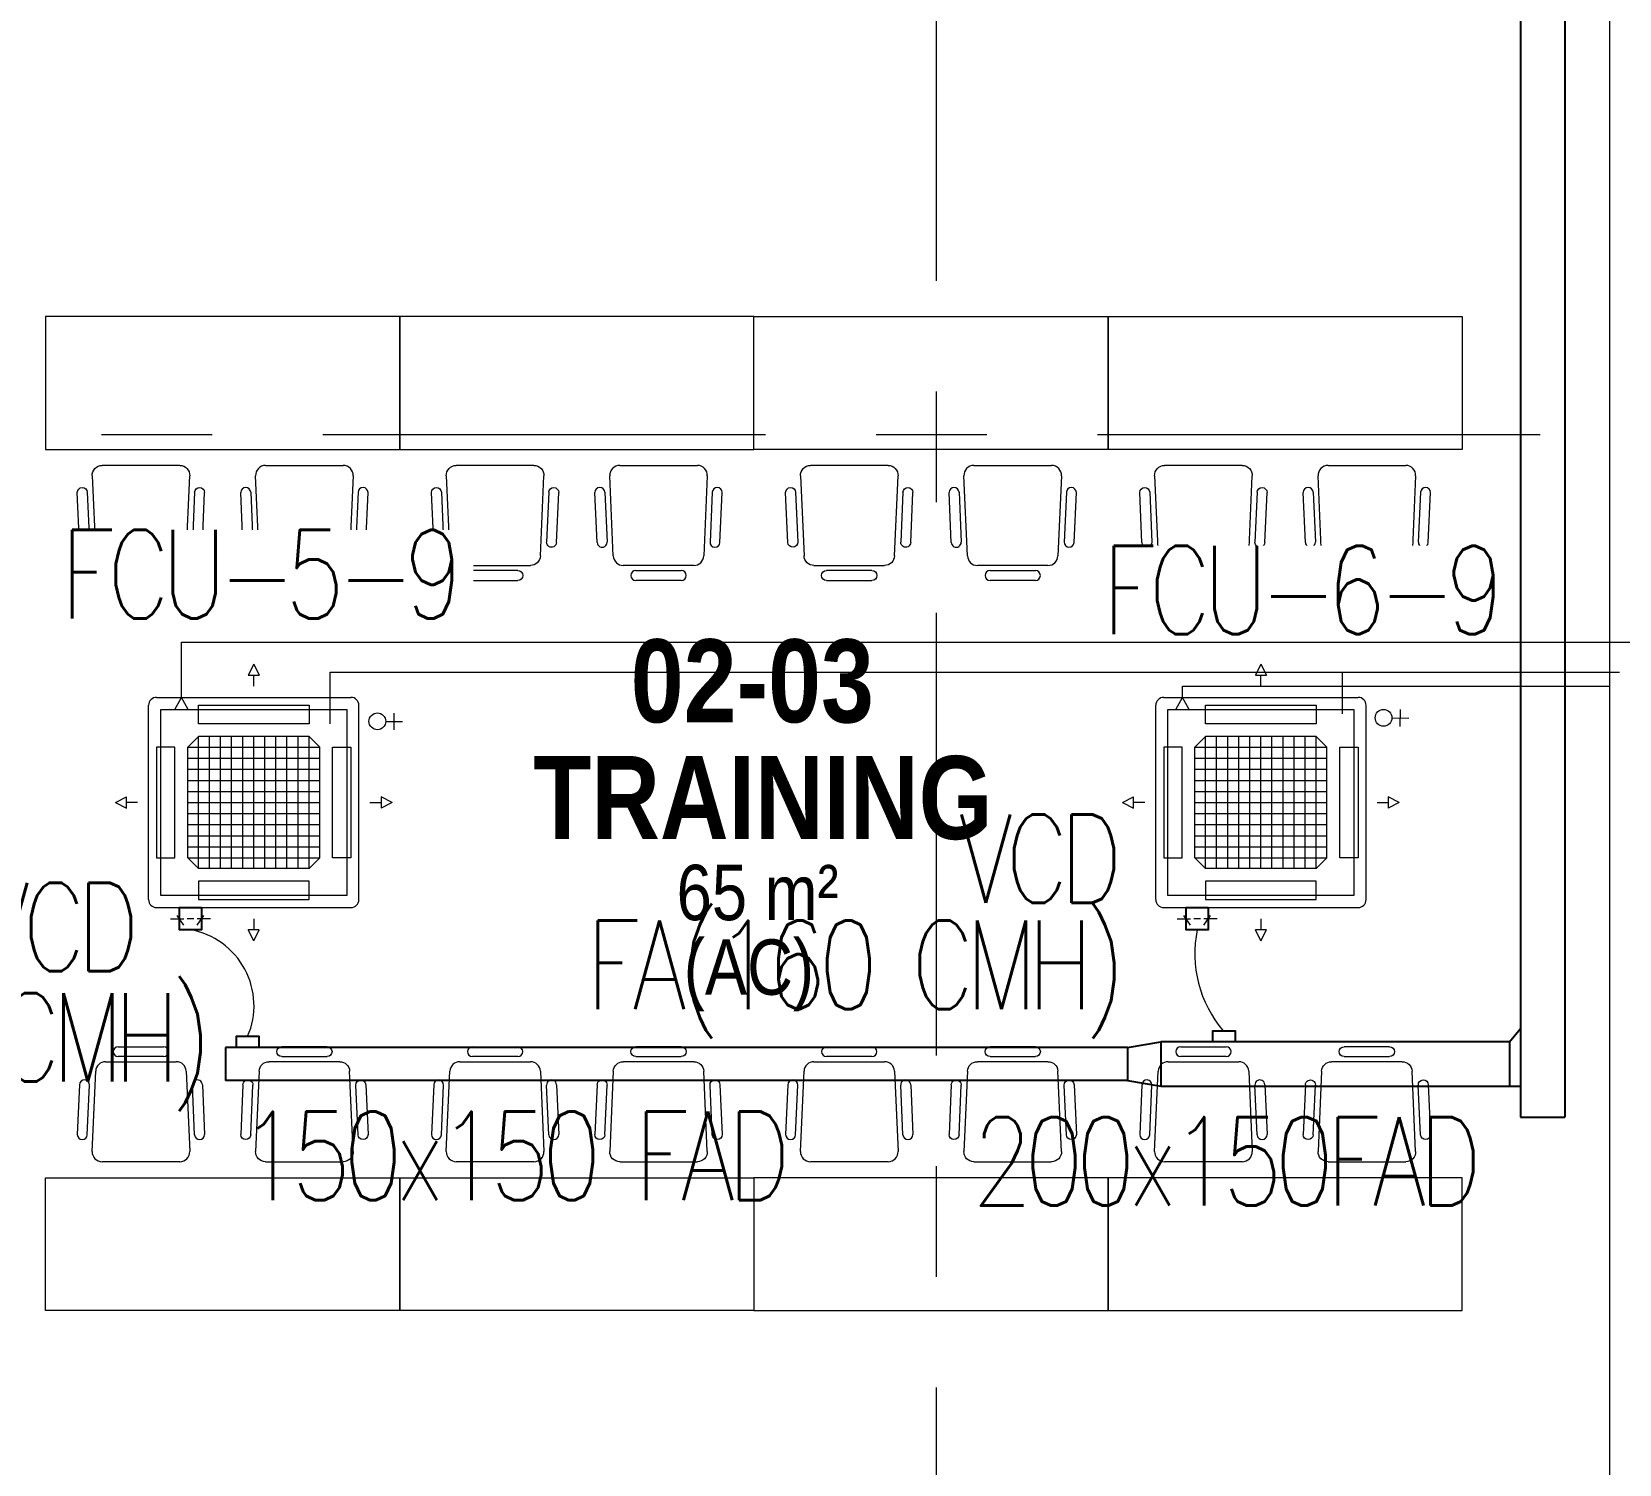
# Model space of a CAD drawing. Header units: millimetres. Extents: x 50620 to 404449, y -131543 to 97.
# Drawn here: x 352101 to 359273, y -54251 to -47778 of the extents above; entities that cross this region are included whole.
import ezdxf

# ---------------------------------------------------------------- set-up
doc = ezdxf.new("R2010")
doc.units = ezdxf.units.MM
doc.linetypes.add('CONTINOUS', pattern=[0])
doc.linetypes.add('IDA - Grid Line', pattern=[3500, 2000, -500, 500, -500])
for name, color, linetype, lineweight in [('1599_DB_A_BLK2_HQ_R21-2ND STOREY 20230517--$0$S-_COLN----_E', 8, 'Continuous', 9), ('A-_ROOMNAME_A', 8, 'Continuous', 9), ('M-_ACMV TX', 6, 'Continuous', 25), ('M-_ACON----_E-N', 7, 'Continuous', 9), ('M-_ARCHI', 8, 'Continuous', 5), ('M-AC-TEXT', 5, 'CONTINOUS', 25), ('M-ACMV_CDP', 190, 'DRAIN_PIPE', 13), ('M-ACMV_FAD', 3, 'Continuous', 25), ('M-ACMV_FCU', 5, 'Continuous', 25), ('M-ACMV_FLEXD', 222, 'Continuous', 25), ('M-ACMV_PW', 8, 'REFRIGERANT', 25), ('M-ACMV_REF-P', 134, '500-1-RP', 9), ('M-FA TEXT', 3, 'Continuous', 25)]:
    doc.layers.add(name, color=color, linetype=linetype, lineweight=lineweight)
doc.layers.add('S-_ANOTGRID_E-1', color=9, linetype='IDA - Grid Line', lineweight=5, true_color=0x808080)
doc.styles.add('Arial Narrow_4', font='ARIALN.TTF', dxfattribs={"height": 375})
doc.styles.add('Arial Narrow_B_2', font='ARIALNB.TTF', dxfattribs={"height": 500})
doc.styles.add('ROMANS', font='romans.shx', dxfattribs={"width": 0.8})
doc.styles.get("Standard").update_dxf_attribs({"font": 'arial.ttf'})
doc.linetypes.add('500-1-RP', pattern='A,0.75,-0.5,0.75,-0.5,0.75,-0.5,0.75,-1.7,["RP",Standard,S=1,R=0,X=-1,Y=-0.5],-1.7', length=7.9)
doc.linetypes.add('BATTING', pattern='A,0.0001,-0.1,[134,ltypeshp.shx,S=0.1,R=0,X=-0.1,Y=0],-0.2,[134,ltypeshp.shx,S=0.1,R=180,X=0.1,Y=0],-0.1', length=0.4001)
doc.linetypes.add('DRAIN_PIPE', pattern='A,0.5,-0.2,["D",Standard,S=0.1,R=0,X=-0.1,Y=-0.05],-0.25', length=0.95)
doc.linetypes.add('REFRIGERANT', pattern='A,15,-5.08,["R",Standard,S=2.54,R=0,X=-2.54,Y=-1.27],-5.08', length=25.16)

# ---------------------------------------------------------------- blocks, each defined once
blk = doc.blocks.new('A$Ca8a76259')
at = {"layer": 'M-ACMV_FCU', "lineweight": 18}
for p, q in [((0, 625), (-25, 575)), ((-25, 575), (25, 575)), ((0, 625), (25, 575)), ((0, 525), (0, 575)), ((-475, 439), (-475, -439)), ((439, 475), (-439, 475)), ((439, 475), (439, 475)), ((475, 439), (475, 439)), ((475, 439), (475, -439)), ((-298.5, 250), (-250, 298.5)), ((-250, 298.5), (250, 298.5)), ((-250, 298.5), (-250, -298.5)), ((-200, 298.5), (-200, -298.5)), ((-150, 298.5), (-150, -298.5)), ((-100, 298.5), (-100, -298.5)), ((-50, 298.5), (-50, -298.5)), ((0, 298.5), (0, -298.5)), ((50, 298.5), (50, -298.5)), ((100, 298.5), (100, -298.5)), ((150, 298.5), (150, -298.5)), ((200, 298.5), (200, -298.5)), ((250, 298.5), (298.5, 250)), ((250, 298.5), (250, -298.5)), ((-298.5, 250), (-298.5, -250)), ((298.5, 250), (-298.5, 250)), ((298.5, 250), (298.5, -250)), ((298.5, 200), (-298.5, 200)), ((298.5, 150), (-298.5, 150)), ((298.5, 100), (-298.5, 100)), ((-625, 0), (-575, 25)), ((-625, 0), (-575, -25)), ((-575, -25), (-575, 25)), ((-525, 0), (-575, 0)), ((298.5, 50), (-298.5, 50)), ((298.5, 0), (-298.5, 0)), ((525, 0), (575, 0)), ((575, 25), (575, -25)), ((625, 0), (575, 25)), ((625, 0), (575, -25)), ((298.5, -50), (-298.5, -50)), ((298.5, -100), (-298.5, -100)), ((298.5, -150), (-298.5, -150)), ((298.5, -200), (-298.5, -200)), ((-250, -298.5), (-298.5, -250)), ((298.5, -250), (-298.5, -250)), ((250, -298.5), (298.5, -250)), ((-250, -298.5), (250, -298.5)), ((439, -475), (-439, -475)), ((0, -525), (0, -575)), ((25, -575), (-25, -575)), ((0, -625), (-25, -575)), ((0, -625), (25, -575))]:
    blk.add_line(p, q, dxfattribs=at)
for points in [[(-250, 356), (250, 356), (250, 439), (-250, 439)], [(420, 420), (420, -420), (-420, -420), (-420, 420)], [(-356, 250), (-356, -250), (-439, -250), (-439, 250)], [(356, 250), (356, -250), (439, -250), (439, 250)], [(-250, -356), (250, -356), (250, -439), (-250, -439)]]:
    blk.add_lwpolyline(points, close=True, dxfattribs=at)
for centre, start, end in [((-439, 439), 90, 180), ((439, 439), 0, 90), ((-439, -439), 180, 270), ((439, -439), 270, 0)]:
    blk.add_arc(centre, 36, start, end, dxfattribs=at)
blk = doc.blocks.new('SSO')
at = {"layer": 'M-ACMV_PW', "color": 1, "linetype": 'ByBlock', "lineweight": 5}
for points in [[(1064770.8, 20778.3), (1064771.8, 20867.5)], [(1064770.8, 20778.3), (1064771.8, 20867.5)], [(1064770.8, 20778.3), (1064771.8, 20867.5)], [(1064770.8, 20778.3), (1064771.8, 20867.5)], [(1064770.8, 20778.3), (1064771.8, 20867.5)], [(1064770.8, 20778.3), (1064771.8, 20867.5)], [(1064815.9, 20822.4), (1064726.7, 20823.4)], [(1064815.9, 20822.4), (1064726.7, 20823.4)]]:
    blk.add_lwpolyline(points, dxfattribs=at)
blk.add_circle((1064770.3, 20733.6), 44.6, dxfattribs=at)
blk.add_circle((1064770.3, 20733.6), 44.6, dxfattribs=at)
blk = doc.blocks.new('A$C49267d6b')
at = {"layer": 'M-_ACON----_E-N', "lineweight": 0}
for p, q in [((0, 127), (0, 76.2)), ((-25.4, 76.2), (12.7, 101.6)), ((0, 63.5), (0, 38.1)), ((-25.4, 25.4), (12.7, 0)), ((0, -25.4), (0, 25.4))]:
    blk.add_line(p, q, dxfattribs=at)
blk = doc.blocks.new('A$C81577ca4')
at = {"layer": 'M-ACMV_REF-P', "lineweight": 0, "ltscale": 0.75}
for p, q in [((-36, -125), (-86, -125)), ((19, -95), (-36, -125)), ((19, -155), (-36, -125))]:
    blk.add_line(p, q, dxfattribs=at)
blk = doc.blocks.new('1599_DB_A_BLK2_HQ_R21-2ND STOREY 20230517--$0$training chair')
at = {"color": 0, "linetype": 'ByBlock', "lineweight": -2}
for p, q in [((14192.4, -28958.3), (14418.2, -28948.4)), ((14131.7, -29031.5), (14493.7, -29015.4)), ((14419.2, -28993.3), (14194.4, -29003.3)), ((14088.7, -29395.3), (14088.7, -29076.4)), ((14540.7, -29060.4), (14540.7, -29411.3)), ((14020.7, -29338.4), (14020.7, -29133.4)), ((14065.7, -29133.4), (14065.7, -29338.4)), ((14493.7, -29456.3), (14131.7, -29440.3)), ((14419.2, -29478.4), (14194.4, -29468.4)), ((14192.4, -29513.4), (14418.2, -29523.4))]:
    blk.add_line(p, q, dxfattribs=at)
for centre, radius, start, end in [((14193.4, -28980.8), 22.5, 92.53259, 272.53259), ((14418.2, -28970.9), 22.5, 272.53259, 90), ((14133.7, -29076.4), 45, 92.53259, 180), ((14495.7, -29060.4), 45, 0, 92.53259), ((14043.2, -29133.4), 22.5, 0, 180), ((14043.2, -29338.4), 22.5, 180, 0), ((14133.7, -29395.3), 45, 180, 267.46741), ((14193.4, -29490.9), 22.5, 87.46741, 267.46741), ((14495.7, -29411.3), 45, 267.46741, 0), ((14418.2, -29500.9), 22.5, 270, 87.46741)]:
    blk.add_arc(centre, radius, start, end, dxfattribs=at)
blk = doc.blocks.new('ARCHI 2ND_2024 09 11')
at = {"layer": '1599_DB_A_BLK2_HQ_R21-2ND STOREY 20230517--$0$S-_COLN----_E', "color": 8, "lineweight": 5}
blk.add_lwpolyline([(-34049.2, -19700), (-34249.2, -19700), (-34249.2, -26825), (-25050, -26825), (-25050, -19700), (-32949.2, -19700)], dxfattribs=at)
for points in [[(-31224.1, -21067.1), (-32824.1, -21067.1), (-32824.1, -21667.1), (-31224.1, -21667.1)], [(-29624.1, -21067.1), (-31224.1, -21067.1), (-31224.1, -21667.1), (-29624.1, -21667.1)], [(-29624.1, -21067.1), (-28024.1, -21067.1), (-28024.1, -21667.1), (-29624.1, -21667.1)], [(-28024.1, -21067.1), (-26424.1, -21067.1), (-26424.1, -21667.1), (-28024.1, -21667.1)], [(-31224.1, -25557.9), (-32824.1, -25557.9), (-32824.1, -24957.9), (-31224.1, -24957.9)], [(-29624.1, -25557.9), (-31224.1, -25557.9), (-31224.1, -24957.9), (-29624.1, -24957.9)], [(-29624.1, -25557.9), (-28024.1, -25557.9), (-28024.1, -24957.9), (-29624.1, -24957.9)], [(-28024.1, -25557.9), (-26424.1, -25557.9), (-26424.1, -24957.9), (-28024.1, -24957.9)]]:
    blk.add_lwpolyline(points, close=True, dxfattribs=at)
at = {"layer": 'S-_ANOTGRID_E-1', "color": 8, "lineweight": 5}
for p, q in [((-28800, 26594.8), (-28800, -83806.9)), ((-38572.1, -21600), (17962.1, -21600))]:
    blk.add_line(p, q, dxfattribs=at)
at = {"layer": '1599_DB_A_BLK2_HQ_R21-2ND STOREY 20230517--$0$S-_COLN----_E', "color": 8, "lineweight": 5, "xscale": -1}
for p, rotation in [((-3157.4, -36280), 270.0000000000586), ((-1557.4, -36280), 270.0000000000586), ((42.6, -36280), 270.0000000000586), ((1642.6, -36280), 270.0000000000586), ((-60890.8, -10345), 90.00000000005852), ((-59290.8, -10345), 90.00000000005852), ((-57690.8, -10345), 90.00000000005852), ((-56090.8, -10345), 90.00000000005852)]:
    blk.add_blockref('1599_DB_A_BLK2_HQ_R21-2ND STOREY 20230517--$0$training chair', p, dxfattribs=dict(at, rotation=rotation))
at = {"layer": '1599_DB_A_BLK2_HQ_R21-2ND STOREY 20230517--$0$S-_COLN----_E', "color": 8, "lineweight": 5}
for p, rotation in [((-60890.8, -36280), 90.0000000000586), ((-59290.8, -36280), 90.0000000000586), ((-57690.8, -36280), 90.0000000000586), ((-56090.8, -36280), 90.0000000000586), ((-3157.4, -10345), 270.0000000000586), ((-1557.4, -10345), 270.0000000000586), ((42.6, -10345), 270.0000000000586), ((1642.6, -10345), 270.0000000000586)]:
    blk.add_blockref('1599_DB_A_BLK2_HQ_R21-2ND STOREY 20230517--$0$training chair', p, dxfattribs=dict(at, rotation=rotation))
at = {"layer": 'A-_ROOMNAME_A', "color": 8, "lineweight": 5, "attachment_point": 1}
for s, insert, char_height, width, style in [('02-03', (-30180.5, -22525.2), 375, 6874.47, 'Arial Narrow_B_2'), ('TRAINING', (-30621, -23052.6), 375, 3387.13, 'Arial Narrow_B_2'), ('65 m²', (-29973.4, -23544), 250, 1362.869, 'Arial Narrow_4'), ('(AC)', (-29940.8, -23881.2), 250, 1102.32, 'Arial Narrow_4')]:
    blk.add_mtext(s, dxfattribs=dict(at, insert=insert, char_height=char_height, width=width, style=style))

msp = doc.modelspace()

# ---------------------------------------------------------------- block references
at = {"layer": 'M-_ARCHI', "lineweight": 5, "extrusion": (0.000419962, 1.0854e-05, 1), "rotation": 359.9999887056363}
msp.add_blockref('ARCHI 2ND_2024 09 11', (384987.1, -27998.1, 422.1), dxfattribs=at)

# ---------------------------------------------------------------- next in the draw order: linework, layer by layer
at = {"layer": 'M-ACMV_CDP', "ltscale": 2.5}
for p, q in [((353449, -50904.5), (353449, -50671.5)), ((353449, -50671.5), (359273.2, -50671.5)), ((358022.9, -50860.5), (358022.9, -50671.5))]:
    msp.add_line(p, q, dxfattribs=at)
at = {"layer": 'M-ACMV_FAD'}
for p, q in [((358776.1, -52342), (358826.1, -52282.4)), ((357051.1, -52367), (357201.1, -52342)), ((358776.1, -52342), (357201.1, -52342)), ((357201.1, -52342), (357201.1, -52542)), ((358776.1, -52342), (358776.1, -52542)), ((352976.1, -52367), (352976.1, -52517)), ((357051.1, -52367), (352976.1, -52367)), ((357051.1, -52367), (357051.1, -52517)), ((357051.1, -52517), (352976.1, -52517)), ((357051.1, -52517), (357201.1, -52542)), ((357201.1, -52542), (358826.1, -52542)), ((358826.1, -52682.9), (359026.1, -52682.9))]:
    msp.add_line(p, q, dxfattribs=at)
for points in [[(352867.6, -51735.5), (352867.6, -51835.5), (352767.6, -51835.5), (352767.6, -51735.5)], [(357415.9, -51735.5), (357415.9, -51835.5), (357315.9, -51835.5), (357315.9, -51735.5)]]:
    msp.add_lwpolyline(points, close=True, dxfattribs=at)
for points in [[(353026.1, -52367), (353026.1, -52317), (353126.1, -52317), (353126.1, -52367)], [(357436.8, -52342), (357436.8, -52292), (357536.8, -52292), (357536.8, -52342)]]:
    msp.add_lwpolyline(points, dxfattribs=at)
msp.add_polyline3d([(359031.8, -29358.1, -261.5), (359026.1, -44282.9, 0), (359026.1, -52682.9, 0)], dxfattribs=at)
at = {"layer": 'M-ACMV_FLEXD', "color": 3, "linetype": 'BATTING', "lineweight": 0}
for centre, radius, start, end in [((352756.4, -52178.5), 348.4, 336.57274, 79.88767), ((357890.1, -51943.8), 535.3, 168.3278, 220.58144)]:
    msp.add_arc(centre, radius, start, end, dxfattribs=at)
at = {"layer": 'M-ACMV_REF-P', "color": 67, "ltscale": 0.25, "true_color": 0x727430}
for p, q in [((359228.6, -30536.9), (359228.6, -63525.7)), ((357299.7, -50735.5), (359228.6, -50735.5))]:
    msp.add_line(p, q, dxfattribs=at)
at = {"layer": 'M-ACMV_REF-P', "color": 116, "ltscale": 0.25, "true_color": 0x136734}
for p, q in [((352777.3, -50735.5), (352777.3, -50535.5)), ((352777.3, -50535.5), (359328.6, -50535.5))]:
    msp.add_line(p, q, dxfattribs=at)

# ---------------------------------------------------------------- next in the draw order: block references
at = {"layer": 'M-_ACMV TX', "xscale": -1.181061443391948, "yscale": 1.181061443391948, "zscale": 1.181061443391948, "rotation": 270}
for p in [(352757.6, -51785.5), (357305.9, -51785.5)]:
    msp.add_blockref('A$C49267d6b', p, dxfattribs=at)
at = {"layer": 'M-ACMV_FAD', "rotation": 270}
for p in [(352902.3, -50821.5), (357424.7, -50821.5)]:
    msp.add_blockref('A$C81577ca4', p, dxfattribs=at)
at = {"layer": 'M-ACMV_FCU', "rotation": 180}
for p in [(353103.6, -51260.5), (357653.6, -51260.5)]:
    msp.add_blockref('A$Ca8a76259', p, dxfattribs=at)
at = {"layer": 'M-ACMV_PW', "color": 1, "linetype": 'ByBlock', "lineweight": 5, "xscale": 0.85, "yscale": 0.85, "zscale": 0.85, "rotation": 270}
for p in [(340584.2, 854177), (336038.5, 854160.9)]:
    msp.add_blockref('SSO', p, dxfattribs=at)

# ---------------------------------------------------------------- next in the draw order: texts
at = {"layer": 'M-AC-TEXT', "insert": (352229.1, -50429.2, -0.4), "char_height": 400, "width": 1866.161, "attachment_point": 7, "line_spacing_factor": 0.8, "style": 'ROMANS', "bg_fill": 3, "box_fill_scale": 1, "bg_fill_color": 256, "bg_fill_transparency": 0}
msp.add_mtext('{\\Fsimplex|c0;\\T0.8;FCU-5-9}', dxfattribs=at)
at = {"layer": 'M-FA TEXT', "char_height": 400, "attachment_point": 7, "line_spacing_factor": 0.8, "style": 'ROMANS'}
for s, insert, width in [('{\\Fsimplex|c0;\\T0.8;VCD}', (356288, -51714.5, 819.7), 1349.021), ('{\\Fsimplex|c0;\\T0.8;VCD}', (351847.3, -52023.2), 1349.021), ('{\\Fsimplex|c0;\\T0.8;FA(160 CMH)}', (354603.3, -52327.1), 2629.284), ('{\\Fsimplex|c0;\\T0.8;FA(160CMH)}', (350662.2, -52655, 23), 2293.746), ('{\\Fsimplex|c0;\\T0.8;150x150 FAD}', (353038.7, -53057), 2684.166), ('{\\Fromans|c0;\\T0.8;200x150FAD}', (356348.6, -53082), 2629.284)]:
    msp.add_mtext(s, dxfattribs=dict(at, insert=insert, width=width))

# ---------------------------------------------------------------- next in the draw order: texts
at = {"layer": 'M-AC-TEXT', "insert": (356933.8, -50500.5, 1255.5), "char_height": 400, "width": 1897.324, "attachment_point": 7, "line_spacing_factor": 0.8, "style": 'ROMANS', "bg_fill": 3, "box_fill_scale": 1, "bg_fill_color": 256, "bg_fill_transparency": 0}
msp.add_mtext('{\\Fsimplex|c0;\\T0.8;FCU-6-9}', dxfattribs=at)

# ---------------------------------------------------------------- next in the draw order: linework, layer by layer
at = {"layer": 'M-ACMV_FAD'}
msp.add_polyline3d([(358820.4, -29366.4, -253.2), (358826.1, -44282.9, 0), (358826.1, -52682.9, 0)], dxfattribs=at)

doc.saveas('drawing.dxf')
